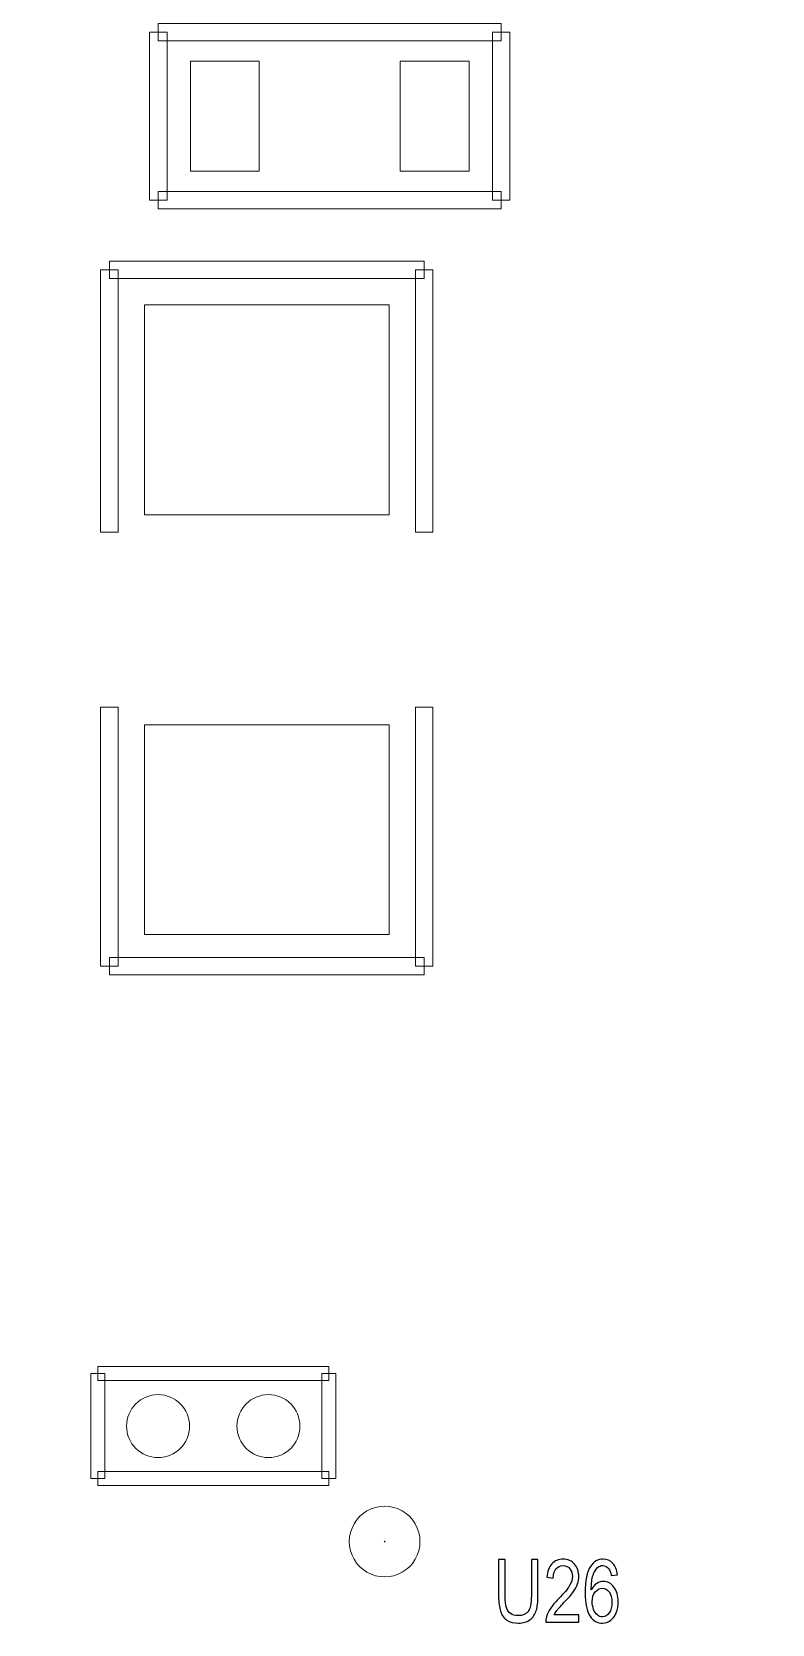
# Model space of a CAD drawing. Header units: millimetres. Extents: x -32 to 79, y -57 to 20.
# Drawn here: x 36.21 to 41.59, y -27.7 to -16.14 of the extents above; entities that cross this region are included whole.
import ezdxf

# ---------------------------------------------------------------- set-up
doc = ezdxf.new("R2010")
doc.units = ezdxf.units.MM
doc.header["$MEASUREMENT"] = 0
for name, color, linetype in [('BG_OUTLINE', 7, 'Continuous'), ('PG_SILKSCREEN_TOP', 7, 'Continuous'), ('PIN_TOP', 7, 'Continuous'), ('RD_SILKSCREEN_TOP', 7, 'Continuous')]:
    doc.layers.add(name, color=color, linetype=linetype)

msp = doc.modelspace()

# ---------------------------------------------------------------- linework, layer by layer
at = {"layer": 'BG_OUTLINE', "lineweight": 9}
msp.add_open_spline([(-31.5602, -57.3483), (-31.5602, -57.3483), (-31.5602, 2.6515), (-31.5602, 2.6515), (-31.5602, 2.6515), (-31.5602, 2.6515), (48.4395, 2.6515), (48.4395, 2.6515), (48.4395, 2.6515), (48.4395, 2.6515), (48.4395, -57.3483), (48.4395, -57.3483), (48.4395, -57.3483), (48.4395, -57.3483), (-31.5602, -57.3483), (-31.5602, -57.3483)], degree=3, knots=[0, 0, 0, 0, 0.25, 0.25, 0.25, 0.25, 0.5, 0.5, 0.5, 0.5, 0.75, 0.75, 0.75, 0.75, 1, 1, 1, 1], dxfattribs=at)
at = {"layer": 'PG_SILKSCREEN_TOP', "lineweight": 9}
for points, knots in [([(37.0654, -16.1406), (37.0654, -16.1406), (37.1924, -16.1406), (37.1924, -16.1406), (37.1924, -16.1406), (37.1924, -16.1406), (37.1924, -17.3598), (37.1924, -17.3598), (37.1924, -17.3598), (37.1924, -17.3598), (37.0654, -17.3598), (37.0654, -17.3598), (37.0654, -17.3598), (37.0654, -17.3598), (37.0654, -16.1406), (37.0654, -16.1406)], [0, 0, 0, 0, 0.25, 0.25, 0.25, 0.25, 0.5, 0.5, 0.5, 0.5, 0.75, 0.75, 0.75, 0.75, 1, 1, 1, 1]), ([(39.6181, -16.0771), (39.6181, -16.0771), (39.6181, -16.2041), (39.6181, -16.2041), (39.6181, -16.2041), (39.6181, -16.2041), (37.1289, -16.2041), (37.1289, -16.2041), (37.1289, -16.2041), (37.1289, -16.2041), (37.1289, -16.0771), (37.1289, -16.0771), (37.1289, -16.0771), (37.1289, -16.0771), (39.6181, -16.0771), (39.6181, -16.0771)], [0, 0, 0, 0, 0.25, 0.25, 0.25, 0.25, 0.5, 0.5, 0.5, 0.5, 0.75, 0.75, 0.75, 0.75, 1, 1, 1, 1]), ([(39.6816, -17.3598), (39.6816, -17.3598), (39.5546, -17.3598), (39.5546, -17.3598), (39.5546, -17.3598), (39.5546, -17.3598), (39.5546, -16.1406), (39.5546, -16.1406), (39.5546, -16.1406), (39.5546, -16.1406), (39.6816, -16.1406), (39.6816, -16.1406), (39.6816, -16.1406), (39.6816, -16.1406), (39.6816, -17.3598), (39.6816, -17.3598)], [0, 0, 0, 0, 0.25, 0.25, 0.25, 0.25, 0.5, 0.5, 0.5, 0.5, 0.75, 0.75, 0.75, 0.75, 1, 1, 1, 1]), ([(37.1289, -17.4233), (37.1289, -17.4233), (37.1289, -17.2963), (37.1289, -17.2963), (37.1289, -17.2963), (37.1289, -17.2963), (39.6181, -17.2963), (39.6181, -17.2963), (39.6181, -17.2963), (39.6181, -17.2963), (39.6181, -17.4233), (39.6181, -17.4233), (39.6181, -17.4233), (39.6181, -17.4233), (37.1289, -17.4233), (37.1289, -17.4233)], [0, 0, 0, 0, 0.25, 0.25, 0.25, 0.25, 0.5, 0.5, 0.5, 0.5, 0.75, 0.75, 0.75, 0.75, 1, 1, 1, 1]), ([(36.7098, -17.8653), (36.7098, -17.8653), (36.8368, -17.8653), (36.8368, -17.8653), (36.8368, -17.8653), (36.8368, -17.8653), (36.8368, -19.7703), (36.8368, -19.7703), (36.8368, -19.7703), (36.8368, -19.7703), (36.7098, -19.7703), (36.7098, -19.7703), (36.7098, -19.7703), (36.7098, -19.7703), (36.7098, -17.8653), (36.7098, -17.8653)], [0, 0, 0, 0, 0.25, 0.25, 0.25, 0.25, 0.5, 0.5, 0.5, 0.5, 0.75, 0.75, 0.75, 0.75, 1, 1, 1, 1]), ([(39.0593, -17.8018), (39.0593, -17.8018), (39.0593, -17.9288), (39.0593, -17.9288), (39.0593, -17.9288), (39.0593, -17.9288), (36.7733, -17.9288), (36.7733, -17.9288), (36.7733, -17.9288), (36.7733, -17.9288), (36.7733, -17.8018), (36.7733, -17.8018), (36.7733, -17.8018), (36.7733, -17.8018), (39.0593, -17.8018), (39.0593, -17.8018)], [0, 0, 0, 0, 0.25, 0.25, 0.25, 0.25, 0.5, 0.5, 0.5, 0.5, 0.75, 0.75, 0.75, 0.75, 1, 1, 1, 1]), ([(39.1228, -19.7703), (39.1228, -19.7703), (38.9958, -19.7703), (38.9958, -19.7703), (38.9958, -19.7703), (38.9958, -19.7703), (38.9958, -17.8653), (38.9958, -17.8653), (38.9958, -17.8653), (38.9958, -17.8653), (39.1228, -17.8653), (39.1228, -17.8653), (39.1228, -17.8653), (39.1228, -17.8653), (39.1228, -19.7703), (39.1228, -19.7703)], [0, 0, 0, 0, 0.25, 0.25, 0.25, 0.25, 0.5, 0.5, 0.5, 0.5, 0.75, 0.75, 0.75, 0.75, 1, 1, 1, 1]), ([(36.8368, -22.9199), (36.8368, -22.9199), (36.7098, -22.9199), (36.7098, -22.9199), (36.7098, -22.9199), (36.7098, -22.9199), (36.7098, -21.0403), (36.7098, -21.0403), (36.7098, -21.0403), (36.7098, -21.0403), (36.8368, -21.0403), (36.8368, -21.0403), (36.8368, -21.0403), (36.8368, -21.0403), (36.8368, -22.9199), (36.8368, -22.9199)], [0, 0, 0, 0, 0.25, 0.25, 0.25, 0.25, 0.5, 0.5, 0.5, 0.5, 0.75, 0.75, 0.75, 0.75, 1, 1, 1, 1]), ([(38.9958, -21.0403), (38.9958, -21.0403), (39.1228, -21.0403), (39.1228, -21.0403), (39.1228, -21.0403), (39.1228, -21.0403), (39.1228, -22.9199), (39.1228, -22.9199), (39.1228, -22.9199), (39.1228, -22.9199), (38.9958, -22.9199), (38.9958, -22.9199), (38.9958, -22.9199), (38.9958, -22.9199), (38.9958, -21.0403), (38.9958, -21.0403)], [0, 0, 0, 0, 0.25, 0.25, 0.25, 0.25, 0.5, 0.5, 0.5, 0.5, 0.75, 0.75, 0.75, 0.75, 1, 1, 1, 1]), ([(39.0593, -22.8564), (39.0593, -22.8564), (39.0593, -22.9834), (39.0593, -22.9834), (39.0593, -22.9834), (39.0593, -22.9834), (36.7733, -22.9834), (36.7733, -22.9834), (36.7733, -22.9834), (36.7733, -22.9834), (36.7733, -22.8564), (36.7733, -22.8564), (36.7733, -22.8564), (36.7733, -22.8564), (39.0593, -22.8564), (39.0593, -22.8564)], [0, 0, 0, 0, 0.25, 0.25, 0.25, 0.25, 0.5, 0.5, 0.5, 0.5, 0.75, 0.75, 0.75, 0.75, 1, 1, 1, 1]), ([(36.7403, -26.6397), (36.7403, -26.6397), (36.6387, -26.6397), (36.6387, -26.6397), (36.6387, -26.6397), (36.6387, -26.6397), (36.6387, -25.8777), (36.6387, -25.8777), (36.6387, -25.8777), (36.6387, -25.8777), (36.7403, -25.8777), (36.7403, -25.8777), (36.7403, -25.8777), (36.7403, -25.8777), (36.7403, -26.6397), (36.7403, -26.6397)], [0, 0, 0, 0, 0.25, 0.25, 0.25, 0.25, 0.5, 0.5, 0.5, 0.5, 0.75, 0.75, 0.75, 0.75, 1, 1, 1, 1]), ([(36.6895, -25.9285), (36.6895, -25.9285), (36.6895, -25.8269), (36.6895, -25.8269), (36.6895, -25.8269), (36.6895, -25.8269), (38.3659, -25.8269), (38.3659, -25.8269), (38.3659, -25.8269), (38.3659, -25.8269), (38.3659, -25.9285), (38.3659, -25.9285), (38.3659, -25.9285), (38.3659, -25.9285), (36.6895, -25.9285), (36.6895, -25.9285)], [0, 0, 0, 0, 0.25, 0.25, 0.25, 0.25, 0.5, 0.5, 0.5, 0.5, 0.75, 0.75, 0.75, 0.75, 1, 1, 1, 1]), ([(38.3151, -25.8777), (38.3151, -25.8777), (38.4167, -25.8777), (38.4167, -25.8777), (38.4167, -25.8777), (38.4167, -25.8777), (38.4167, -26.6397), (38.4167, -26.6397), (38.4167, -26.6397), (38.4167, -26.6397), (38.3151, -26.6397), (38.3151, -26.6397), (38.3151, -26.6397), (38.3151, -26.6397), (38.3151, -25.8777), (38.3151, -25.8777)], [0, 0, 0, 0, 0.25, 0.25, 0.25, 0.25, 0.5, 0.5, 0.5, 0.5, 0.75, 0.75, 0.75, 0.75, 1, 1, 1, 1]), ([(38.3659, -26.5889), (38.3659, -26.5889), (38.3659, -26.6905), (38.3659, -26.6905), (38.3659, -26.6905), (38.3659, -26.6905), (36.6895, -26.6905), (36.6895, -26.6905), (36.6895, -26.6905), (36.6895, -26.6905), (36.6895, -26.5889), (36.6895, -26.5889), (36.6895, -26.5889), (36.6895, -26.5889), (38.3659, -26.5889), (38.3659, -26.5889)], [0, 0, 0, 0, 0.25, 0.25, 0.25, 0.25, 0.5, 0.5, 0.5, 0.5, 0.75, 0.75, 0.75, 0.75, 1, 1, 1, 1]), ([(38.5157, -27.0969), (38.5157, -27.0053), (38.5646, -26.9206), (38.644, -26.8748), (38.644, -26.8748), (38.7234, -26.8289), (38.8212, -26.8289), (38.9006, -26.8748), (38.9006, -26.8748), (38.9799, -26.9206), (39.0288, -27.0053), (39.0288, -27.0969)], [0, 0, 0, 0, 0.3333333, 0.3333333, 0.3333333, 0.3333333, 0.6666667, 0.6666667, 0.6666667, 0.6666667, 1, 1, 1, 1]), ([(39.0288, -27.0969), (39.0288, -27.1886), (38.9799, -27.2733), (38.9006, -27.3191), (38.9006, -27.3191), (38.8212, -27.3649), (38.7234, -27.3649), (38.644, -27.3191), (38.644, -27.3191), (38.5646, -27.2733), (38.5157, -27.1886), (38.5157, -27.0969)], [0, 0, 0, 0, 0.3333333, 0.3333333, 0.3333333, 0.3333333, 0.6666667, 0.6666667, 0.6666667, 0.6666667, 1, 1, 1, 1]), ([(38.7748, -27.0969), (38.7748, -27.096), (38.7743, -27.0952), (38.7736, -27.0947), (38.7736, -27.0947), (38.7728, -27.0943), (38.7718, -27.0943), (38.771, -27.0947), (38.771, -27.0947), (38.7702, -27.0952), (38.7697, -27.096), (38.7697, -27.0969)], [0, 0, 0, 0, 0.3333333, 0.3333333, 0.3333333, 0.3333333, 0.6666667, 0.6666667, 0.6666667, 0.6666667, 1, 1, 1, 1]), ([(38.7697, -27.0969), (38.7697, -27.0978), (38.7702, -27.0987), (38.771, -27.0991), (38.771, -27.0991), (38.7718, -27.0996), (38.7728, -27.0996), (38.7736, -27.0991), (38.7736, -27.0991), (38.7743, -27.0987), (38.7748, -27.0978), (38.7748, -27.0969)], [0, 0, 0, 0, 0.3333333, 0.3333333, 0.3333333, 0.3333333, 0.6666667, 0.6666667, 0.6666667, 0.6666667, 1, 1, 1, 1])]:
    msp.add_open_spline(points, degree=3, knots=knots, dxfattribs=at)
at = {"layer": 'PIN_TOP', "lineweight": 9}
for points in [[(37.3613, -17.1503), (37.3613, -17.1503), (37.3613, -16.3502), (37.3613, -16.3502), (37.3613, -16.3502), (37.3613, -16.3502), (37.8614, -16.3502), (37.8614, -16.3502), (37.8614, -16.3502), (37.8614, -16.3502), (37.8614, -17.1503), (37.8614, -17.1503), (37.8614, -17.1503), (37.8614, -17.1503), (37.3613, -17.1503), (37.3613, -17.1503)], [(38.8853, -17.1503), (38.8853, -17.1503), (38.8853, -16.3502), (38.8853, -16.3502), (38.8853, -16.3502), (38.8853, -16.3502), (39.3854, -16.3502), (39.3854, -16.3502), (39.3854, -16.3502), (39.3854, -16.3502), (39.3854, -17.1503), (39.3854, -17.1503), (39.3854, -17.1503), (39.3854, -17.1503), (38.8853, -17.1503), (38.8853, -17.1503)], [(37.0273, -18.1193), (37.0273, -18.1193), (38.8053, -18.1193), (38.8053, -18.1193), (38.8053, -18.1193), (38.8053, -18.1193), (38.8053, -19.6433), (38.8053, -19.6433), (38.8053, -19.6433), (38.8053, -19.6433), (37.0273, -19.6433), (37.0273, -19.6433), (37.0273, -19.6433), (37.0273, -19.6433), (37.0273, -18.1193), (37.0273, -18.1193)], [(37.0273, -21.1673), (37.0273, -21.1673), (38.8053, -21.1673), (38.8053, -21.1673), (38.8053, -21.1673), (38.8053, -21.1673), (38.8053, -22.6913), (38.8053, -22.6913), (38.8053, -22.6913), (38.8053, -22.6913), (37.0273, -22.6913), (37.0273, -22.6913), (37.0273, -22.6913), (37.0273, -22.6913), (37.0273, -21.1673), (37.0273, -21.1673)], [(37.3555, -26.2587), (37.3555, -26.1325), (37.2531, -26.0301), (37.1269, -26.0301), (37.1269, -26.0301), (37.0006, -26.0301), (36.8983, -26.1325), (36.8983, -26.2587), (36.8983, -26.2587), (36.8983, -26.385), (37.0006, -26.4873), (37.1269, -26.4873), (37.1269, -26.4873), (37.2531, -26.4873), (37.3555, -26.385), (37.3555, -26.2587)], [(38.1571, -26.2587), (38.1571, -26.1325), (38.0548, -26.0301), (37.9285, -26.0301), (37.9285, -26.0301), (37.8022, -26.0301), (37.6999, -26.1325), (37.6999, -26.2587), (37.6999, -26.2587), (37.6999, -26.385), (37.8022, -26.4873), (37.9285, -26.4873), (37.9285, -26.4873), (38.0548, -26.4873), (38.1571, -26.385), (38.1571, -26.2587)]]:
    msp.add_open_spline(points, degree=3, knots=[0, 0, 0, 0, 0.25, 0.25, 0.25, 0.25, 0.5, 0.5, 0.5, 0.5, 0.75, 0.75, 0.75, 0.75, 1, 1, 1, 1], dxfattribs=at)
at = {"layer": 'RD_SILKSCREEN_TOP', "color": 8}
for points, knots in [([(39.8375, -27.2265), (39.8375, -27.2265), (39.8857, -27.2265), (39.8857, -27.2265), (39.8857, -27.2265), (39.8857, -27.2265), (39.8857, -27.4892), (39.8857, -27.4892), (39.8857, -27.4892), (39.8857, -27.5348), (39.8815, -27.5711), (39.8732, -27.598), (39.8732, -27.598), (39.8649, -27.6249), (39.85, -27.6467), (39.8284, -27.6635), (39.8284, -27.6635), (39.8068, -27.6805), (39.7786, -27.6888), (39.7435, -27.6888), (39.7435, -27.6888), (39.7095, -27.6888), (39.6815, -27.6815), (39.6599, -27.6668), (39.6599, -27.6668), (39.6383, -27.6522), (39.6227, -27.6309), (39.6135, -27.6031), (39.6135, -27.6031), (39.6043, -27.5753), (39.5997, -27.5374), (39.5997, -27.4892), (39.5997, -27.4892), (39.5997, -27.4892), (39.5997, -27.2265), (39.5997, -27.2265), (39.5997, -27.2265), (39.5997, -27.2265), (39.6478, -27.2265), (39.6478, -27.2265), (39.6478, -27.2265), (39.6478, -27.2265), (39.6478, -27.4889), (39.6478, -27.4889), (39.6478, -27.4889), (39.6478, -27.5284), (39.6507, -27.5575), (39.6566, -27.5761), (39.6566, -27.5761), (39.6624, -27.5948), (39.6726, -27.6092), (39.6868, -27.6194), (39.6868, -27.6194), (39.7011, -27.6296), (39.7186, -27.6346), (39.7393, -27.6346), (39.7393, -27.6346), (39.7747, -27.6346), (39.7999, -27.6246), (39.815, -27.6045), (39.815, -27.6045), (39.8299, -27.5845), (39.8375, -27.546), (39.8375, -27.4889), (39.8375, -27.4889), (39.8375, -27.4889), (39.8375, -27.2265), (39.8375, -27.2265)], [0, 0, 0, 0, 0.0588235, 0.0588235, 0.0588235, 0.0588235, 0.1176471, 0.1176471, 0.1176471, 0.1176471, 0.1764706, 0.1764706, 0.1764706, 0.1764706, 0.2352941, 0.2352941, 0.2352941, 0.2352941, 0.2941176, 0.2941176, 0.2941176, 0.2941176, 0.3529412, 0.3529412, 0.3529412, 0.3529412, 0.4117647, 0.4117647, 0.4117647, 0.4117647, 0.4705882, 0.4705882, 0.4705882, 0.4705882, 0.5294118, 0.5294118, 0.5294118, 0.5294118, 0.5882353, 0.5882353, 0.5882353, 0.5882353, 0.6470588, 0.6470588, 0.6470588, 0.6470588, 0.7058824, 0.7058824, 0.7058824, 0.7058824, 0.7647059, 0.7647059, 0.7647059, 0.7647059, 0.8235294, 0.8235294, 0.8235294, 0.8235294, 0.8823529, 0.8823529, 0.8823529, 0.8823529, 0.9411765, 0.9411765, 0.9411765, 0.9411765, 1, 1, 1, 1]), ([(40.1824, -27.6274), (40.1824, -27.6274), (40.1824, -27.6811), (40.1824, -27.6811), (40.1824, -27.6811), (40.1824, -27.6811), (39.942, -27.6811), (39.942, -27.6811), (39.942, -27.6811), (39.9416, -27.6677), (39.9434, -27.6547), (39.9472, -27.6424), (39.9472, -27.6424), (39.9532, -27.6218), (39.9631, -27.6017), (39.9765, -27.5818), (39.9765, -27.5818), (39.9901, -27.562), (40.0096, -27.5391), (40.035, -27.513), (40.035, -27.513), (40.0745, -27.4725), (40.1012, -27.4404), (40.1152, -27.4167), (40.1152, -27.4167), (40.129, -27.3931), (40.136, -27.3707), (40.136, -27.3496), (40.136, -27.3496), (40.136, -27.3275), (40.1296, -27.3089), (40.117, -27.2936), (40.117, -27.2936), (40.1043, -27.2785), (40.0878, -27.2709), (40.0675, -27.2709), (40.0675, -27.2709), (40.046, -27.2709), (40.0288, -27.2789), (40.016, -27.2951), (40.016, -27.2951), (40.003, -27.3112), (39.9964, -27.3335), (39.9963, -27.362), (39.9963, -27.362), (39.9963, -27.362), (39.9504, -27.3562), (39.9504, -27.3562), (39.9504, -27.3562), (39.9536, -27.3133), (39.9654, -27.2807), (39.9859, -27.2583), (39.9859, -27.2583), (40.0064, -27.2359), (40.034, -27.2246), (40.0685, -27.2246), (40.0685, -27.2246), (40.1034, -27.2246), (40.131, -27.2368), (40.1513, -27.2609), (40.1513, -27.2609), (40.1717, -27.2852), (40.1819, -27.3151), (40.1819, -27.3509), (40.1819, -27.3509), (40.1819, -27.3691), (40.1789, -27.387), (40.1729, -27.4046), (40.1729, -27.4046), (40.167, -27.4221), (40.1571, -27.4406), (40.1432, -27.46), (40.1432, -27.46), (40.1295, -27.4795), (40.1065, -27.5062), (40.0744, -27.54), (40.0744, -27.54), (40.0476, -27.5682), (40.0305, -27.5872), (40.0228, -27.5973), (40.0228, -27.5973), (40.0152, -27.6072), (40.009, -27.6173), (40.004, -27.6274), (40.004, -27.6274), (40.004, -27.6274), (40.1824, -27.6274), (40.1824, -27.6274)], [0, 0, 0, 0, 0.0454545, 0.0454545, 0.0454545, 0.0454545, 0.0909091, 0.0909091, 0.0909091, 0.0909091, 0.1363636, 0.1363636, 0.1363636, 0.1363636, 0.1818182, 0.1818182, 0.1818182, 0.1818182, 0.2272727, 0.2272727, 0.2272727, 0.2272727, 0.2727273, 0.2727273, 0.2727273, 0.2727273, 0.3181818, 0.3181818, 0.3181818, 0.3181818, 0.3636364, 0.3636364, 0.3636364, 0.3636364, 0.4090909, 0.4090909, 0.4090909, 0.4090909, 0.4545455, 0.4545455, 0.4545455, 0.4545455, 0.5, 0.5, 0.5, 0.5, 0.5454545, 0.5454545, 0.5454545, 0.5454545, 0.5909091, 0.5909091, 0.5909091, 0.5909091, 0.6363636, 0.6363636, 0.6363636, 0.6363636, 0.6818182, 0.6818182, 0.6818182, 0.6818182, 0.7272727, 0.7272727, 0.7272727, 0.7272727, 0.7727273, 0.7727273, 0.7727273, 0.7727273, 0.8181818, 0.8181818, 0.8181818, 0.8181818, 0.8636364, 0.8636364, 0.8636364, 0.8636364, 0.9090909, 0.9090909, 0.9090909, 0.9090909, 0.9545455, 0.9545455, 0.9545455, 0.9545455, 1, 1, 1, 1]), ([(40.4618, -27.3379), (40.4618, -27.3379), (40.4175, -27.3422), (40.4175, -27.3422), (40.4175, -27.3422), (40.4135, -27.3203), (40.4079, -27.3043), (40.4006, -27.2945), (40.4006, -27.2945), (40.3885, -27.2785), (40.3736, -27.2706), (40.3559, -27.2706), (40.3559, -27.2706), (40.3417, -27.2706), (40.3293, -27.2755), (40.3185, -27.2855), (40.3185, -27.2855), (40.3045, -27.2983), (40.2933, -27.317), (40.2852, -27.3416), (40.2852, -27.3416), (40.2772, -27.3661), (40.2729, -27.4012), (40.2726, -27.4467), (40.2726, -27.4467), (40.2833, -27.4263), (40.2965, -27.411), (40.3121, -27.4011), (40.3121, -27.4011), (40.3276, -27.3912), (40.3439, -27.3862), (40.3609, -27.3862), (40.3609, -27.3862), (40.3907, -27.3862), (40.4161, -27.3999), (40.4369, -27.4273), (40.4369, -27.4273), (40.4578, -27.4547), (40.4684, -27.4901), (40.4684, -27.5335), (40.4684, -27.5335), (40.4684, -27.562), (40.4633, -27.5885), (40.4535, -27.613), (40.4535, -27.613), (40.4437, -27.6375), (40.4301, -27.6563), (40.4129, -27.6694), (40.4129, -27.6694), (40.3958, -27.6824), (40.3763, -27.6888), (40.3545, -27.6888), (40.3545, -27.6888), (40.3172, -27.6888), (40.2869, -27.6718), (40.2634, -27.6375), (40.2634, -27.6375), (40.2399, -27.6033), (40.2282, -27.5469), (40.2282, -27.4684), (40.2282, -27.4684), (40.2282, -27.3805), (40.2412, -27.3167), (40.2672, -27.2768), (40.2672, -27.2768), (40.2898, -27.2421), (40.3203, -27.2246), (40.3587, -27.2246), (40.3587, -27.2246), (40.3873, -27.2246), (40.4107, -27.2347), (40.4289, -27.2548), (40.4289, -27.2548), (40.4473, -27.2748), (40.4582, -27.3025), (40.4618, -27.3379)], [0, 0, 0, 0, 0.0526316, 0.0526316, 0.0526316, 0.0526316, 0.1052632, 0.1052632, 0.1052632, 0.1052632, 0.1578947, 0.1578947, 0.1578947, 0.1578947, 0.2105263, 0.2105263, 0.2105263, 0.2105263, 0.2631579, 0.2631579, 0.2631579, 0.2631579, 0.3157895, 0.3157895, 0.3157895, 0.3157895, 0.3684211, 0.3684211, 0.3684211, 0.3684211, 0.4210526, 0.4210526, 0.4210526, 0.4210526, 0.4736842, 0.4736842, 0.4736842, 0.4736842, 0.5263158, 0.5263158, 0.5263158, 0.5263158, 0.5789474, 0.5789474, 0.5789474, 0.5789474, 0.6315789, 0.6315789, 0.6315789, 0.6315789, 0.6842105, 0.6842105, 0.6842105, 0.6842105, 0.7368421, 0.7368421, 0.7368421, 0.7368421, 0.7894737, 0.7894737, 0.7894737, 0.7894737, 0.8421053, 0.8421053, 0.8421053, 0.8421053, 0.8947368, 0.8947368, 0.8947368, 0.8947368, 0.9473684, 0.9473684, 0.9473684, 0.9473684, 1, 1, 1, 1]), ([(40.2796, -27.5338), (40.2796, -27.553), (40.2829, -27.5715), (40.2893, -27.589), (40.2893, -27.589), (40.2959, -27.6066), (40.305, -27.6199), (40.3167, -27.6291), (40.3167, -27.6291), (40.3285, -27.6383), (40.3409, -27.643), (40.3537, -27.643), (40.3537, -27.643), (40.3726, -27.643), (40.3888, -27.6335), (40.4023, -27.6144), (40.4023, -27.6144), (40.4158, -27.5954), (40.4226, -27.5696), (40.4226, -27.537), (40.4226, -27.537), (40.4226, -27.5055), (40.416, -27.4808), (40.4025, -27.4627), (40.4025, -27.4627), (40.3892, -27.4446), (40.3723, -27.4356), (40.352, -27.4356), (40.352, -27.4356), (40.3318, -27.4356), (40.3147, -27.4446), (40.3006, -27.4627), (40.3006, -27.4627), (40.2865, -27.4808), (40.2796, -27.5045), (40.2796, -27.5338)], [0, 0, 0, 0, 0.1111111, 0.1111111, 0.1111111, 0.1111111, 0.2222222, 0.2222222, 0.2222222, 0.2222222, 0.3333333, 0.3333333, 0.3333333, 0.3333333, 0.4444444, 0.4444444, 0.4444444, 0.4444444, 0.5555556, 0.5555556, 0.5555556, 0.5555556, 0.6666667, 0.6666667, 0.6666667, 0.6666667, 0.7777778, 0.7777778, 0.7777778, 0.7777778, 0.8888889, 0.8888889, 0.8888889, 0.8888889, 1, 1, 1, 1])]:
    msp.add_open_spline(points, degree=3, knots=knots, dxfattribs=at)

doc.saveas('drawing.dxf')
